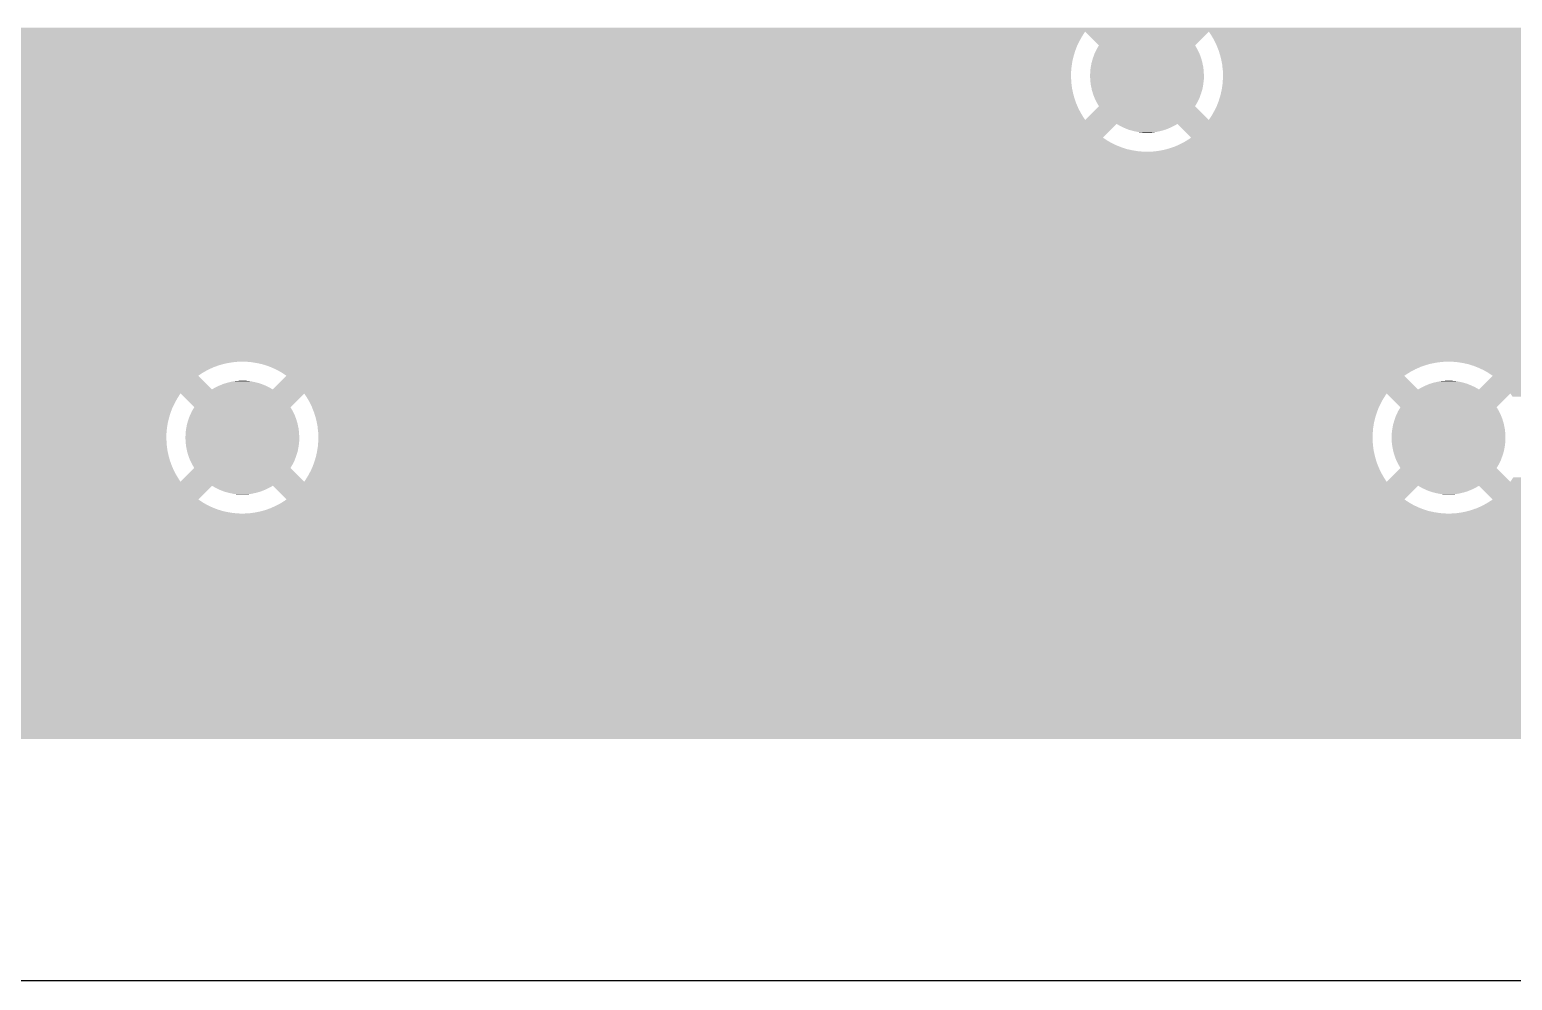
# Model space of a CAD drawing. Extents: x 295 to 953, y 10 to 290.
# Drawn here: x 601.73 to 617.34, y 70 to 80.01 of the extents above; entities that cross this region are included whole.
import ezdxf

# ---------------------------------------------------------------- set-up
doc = ezdxf.new("R2010")
doc.units = 0
doc.header["$LTSCALE"] = 5
doc.header["$MEASUREMENT"] = 0
doc.layers.add('FROMC1', color=7, linetype='CONTINUOUS')

msp = doc.modelspace()

# ---------------------------------------------------------------- linework, layer by layer
at = {"layer": 'FROMC1'}
msp.add_line((586.477, 70), (794.473, 70), dxfattribs=at)
msp.add_line((586.477, 70), (794.473, 70), dxfattribs=at)
for points in [[(600.798, 79.99), (600.798, 80.032), (618.033, 79.99), (617.932, 80.032)], [(600.798, 79.942), (600.798, 79.99), (612.815, 79.942), (612.846, 79.99)], [(600.798, 79.892), (600.798, 79.942), (612.787, 79.892), (612.815, 79.942)], [(612.991, 79.845), (612.846, 79.99), (614.004, 79.845), (614.149, 79.99)], [(614.156, 79.98), (614.149, 79.99), (618.056, 79.98), (618.033, 79.99)], [(614.171, 79.957), (614.156, 79.98), (618.149, 79.957), (618.056, 79.98)], [(614.194, 79.918), (614.171, 79.957), (618.308, 79.918), (618.149, 79.957)], [(600.798, 79.841), (600.798, 79.892), (612.762, 79.841), (612.787, 79.892)], [(600.798, 79.788), (600.798, 79.841), (612.742, 79.788), (612.762, 79.841)], [(600.798, 79.733), (600.798, 79.788), (612.725, 79.733), (612.742, 79.788)], [(612.949, 79.765), (612.966, 79.802), (614.047, 79.765), (614.029, 79.802)], [(612.966, 79.802), (612.97, 79.809), (614.029, 79.802), (614.025, 79.809)], [(612.97, 79.809), (612.991, 79.845), (614.025, 79.809), (614.004, 79.845)], [(614.2, 79.908), (614.194, 79.918), (618.431, 79.908), (618.308, 79.918)], [(614.206, 79.896), (614.2, 79.908), (618.578, 79.896), (618.431, 79.908)], [(614.226, 79.857), (614.206, 79.896), (662.178, 79.857), (662.165, 79.896)], [(614.247, 79.804), (614.226, 79.857), (662.195, 79.804), (662.178, 79.857)], [(614.253, 79.787), (614.247, 79.804), (662.201, 79.787), (662.195, 79.804)], [(614.265, 79.75), (614.253, 79.787), (662.223, 79.75), (662.201, 79.787)], [(600.798, 79.678), (600.798, 79.733), (612.712, 79.678), (612.725, 79.733)], [(600.798, 79.621), (600.798, 79.678), (612.703, 79.621), (612.712, 79.678)], [(600.798, 79.564), (600.798, 79.621), (612.698, 79.564), (612.703, 79.621)], [(612.905, 79.615), (612.907, 79.623), (614.09, 79.615), (614.089, 79.623)], [(612.907, 79.623), (612.914, 79.664), (614.089, 79.623), (614.08, 79.664)], [(612.914, 79.664), (612.917, 79.672), (614.08, 79.664), (614.079, 79.672)], [(612.917, 79.672), (612.928, 79.711), (614.079, 79.672), (614.067, 79.711)], [(612.928, 79.711), (612.931, 79.719), (614.067, 79.711), (614.065, 79.719)], [(612.931, 79.719), (612.945, 79.758), (614.065, 79.719), (614.05, 79.758)], [(612.945, 79.758), (612.949, 79.765), (614.05, 79.758), (614.047, 79.765)], [(614.279, 79.695), (614.265, 79.75), (662.255, 79.695), (662.223, 79.75)], [(614.29, 79.639), (614.279, 79.695), (662.288, 79.639), (662.255, 79.695)], [(614.291, 79.622), (614.29, 79.639), (662.298, 79.622), (662.288, 79.639)], [(614.296, 79.582), (614.291, 79.622), (662.334, 79.582), (662.298, 79.622)], [(600.798, 79.507), (600.798, 79.564), (612.698, 79.507), (612.698, 79.564)], [(600.798, 79.451), (600.798, 79.507), (612.701, 79.451), (612.698, 79.507)], [(612.898, 79.525), (612.9, 79.566), (614.097, 79.525), (614.095, 79.566)], [(612.9, 79.484), (612.898, 79.525), (614.096, 79.484), (614.097, 79.525)], [(612.9, 79.574), (612.905, 79.615), (614.095, 79.574), (614.09, 79.615)], [(612.9, 79.566), (612.9, 79.574), (614.095, 79.566), (614.095, 79.574)], [(612.9, 79.476), (612.9, 79.484), (614.095, 79.476), (614.096, 79.484)], [(612.905, 79.435), (612.9, 79.476), (614.09, 79.435), (614.095, 79.476)], [(614.292, 79.429), (614.296, 79.48), (662.5, 79.429), (662.427, 79.48)], [(614.298, 79.525), (614.296, 79.582), (662.386, 79.525), (662.334, 79.582)], [(614.296, 79.48), (614.297, 79.486), (662.427, 79.48), (662.423, 79.486)], [(614.297, 79.486), (614.298, 79.525), (662.423, 79.486), (662.386, 79.525)], [(600.798, 79.394), (600.798, 79.451), (612.708, 79.394), (612.701, 79.451)], [(600.798, 79.338), (600.798, 79.394), (612.72, 79.338), (612.708, 79.394)], [(600.798, 79.283), (600.798, 79.338), (612.735, 79.283), (612.72, 79.338)], [(612.906, 79.427), (612.905, 79.435), (614.089, 79.427), (614.09, 79.435)], [(612.915, 79.386), (612.906, 79.427), (614.081, 79.386), (614.089, 79.427)], [(612.916, 79.378), (612.915, 79.386), (614.079, 79.378), (614.081, 79.386)], [(612.928, 79.339), (612.916, 79.378), (614.067, 79.339), (614.079, 79.378)], [(612.93, 79.331), (612.928, 79.339), (614.064, 79.331), (614.067, 79.339)], [(612.945, 79.292), (612.93, 79.331), (614.05, 79.292), (614.064, 79.331)], [(614.263, 79.294), (614.27, 79.317), (662.76, 79.294), (662.706, 79.317)], [(614.27, 79.317), (614.282, 79.369), (662.706, 79.317), (662.583, 79.369)], [(614.282, 79.369), (614.283, 79.372), (662.583, 79.369), (662.579, 79.372)], [(614.283, 79.372), (614.292, 79.429), (662.579, 79.372), (662.5, 79.429)], [(600.798, 79.23), (600.798, 79.283), (612.754, 79.23), (612.735, 79.283)], [(600.798, 79.177), (600.798, 79.23), (612.777, 79.177), (612.754, 79.23)], [(600.798, 79.127), (600.798, 79.177), (612.804, 79.127), (612.777, 79.177)], [(612.846, 79.06), (612.991, 79.205), (614.149, 79.06), (614.004, 79.205)], [(612.948, 79.285), (612.945, 79.292), (614.047, 79.285), (614.05, 79.292)], [(612.966, 79.248), (612.948, 79.285), (614.029, 79.248), (614.047, 79.285)], [(612.97, 79.241), (612.966, 79.248), (614.025, 79.241), (614.029, 79.248)], [(612.991, 79.205), (612.97, 79.241), (614.004, 79.205), (614.025, 79.241)], [(614.18, 79.108), (614.208, 79.158), (686.513, 79.108), (686.471, 79.158)], [(614.208, 79.158), (614.222, 79.187), (686.471, 79.158), (686.446, 79.187)], [(614.222, 79.187), (614.233, 79.209), (686.446, 79.187), (686.433, 79.209)], [(614.233, 79.209), (614.25, 79.253), (686.433, 79.209), (686.406, 79.253)], [(614.25, 79.253), (614.251, 79.257), (663.028, 79.253), (662.948, 79.257)], [(614.251, 79.257), (614.253, 79.262), (662.948, 79.257), (662.919, 79.262)], [(614.253, 79.262), (614.263, 79.294), (662.919, 79.262), (662.76, 79.294)], [(600.798, 79.078), (600.798, 79.127), (612.834, 79.078), (612.804, 79.127)], [(600.798, 79.06), (600.798, 79.078), (612.846, 79.06), (612.834, 79.078)], [(600.798, 79.018), (600.798, 79.06), (686.59, 79.018), (686.554, 79.06)], [(600.798, 78.874), (600.798, 79.018), (613.033, 78.874), (613.177, 79.018)], [(600.798, 79.018), (600.798, 79.018), (613.177, 79.018), (613.178, 79.018)], [(613.207, 79.001), (613.178, 79.018), (613.789, 79.001), (613.818, 79.018)], [(613.22, 78.994), (613.207, 79.001), (613.774, 78.994), (613.789, 79.001)], [(613.251, 78.979), (613.22, 78.994), (613.745, 78.979), (613.774, 78.994)], [(613.847, 78.989), (613.818, 79.018), (686.614, 78.989), (686.59, 79.018)], [(614.149, 79.06), (614.18, 79.108), (686.554, 79.06), (686.513, 79.108)], [(600.798, 78.842), (600.798, 78.874), (613.081, 78.842), (613.033, 78.874)], [(600.798, 78.814), (600.798, 78.842), (613.13, 78.814), (613.081, 78.842)], [(613.265, 78.973), (613.251, 78.979), (613.729, 78.973), (613.745, 78.979)], [(613.297, 78.96), (613.265, 78.973), (613.699, 78.96), (613.729, 78.973)], [(613.311, 78.955), (613.297, 78.96), (613.682, 78.955), (613.699, 78.96)], [(613.345, 78.946), (613.311, 78.955), (613.652, 78.946), (613.682, 78.955)], [(613.359, 78.942), (613.345, 78.946), (613.634, 78.942), (613.652, 78.946)], [(613.394, 78.935), (613.359, 78.942), (613.604, 78.935), (613.634, 78.942)], [(613.407, 78.932), (613.394, 78.935), (613.585, 78.932), (613.604, 78.935)], [(613.444, 78.928), (613.407, 78.932), (613.555, 78.928), (613.585, 78.932)], [(613.456, 78.927), (613.444, 78.928), (613.531, 78.927), (613.555, 78.928)], [(613.505, 78.926), (613.456, 78.927), (613.505, 78.926), (613.531, 78.927)], [(613.962, 78.874), (613.847, 78.989), (686.749, 78.874), (686.614, 78.989)], [(613.896, 78.831), (613.944, 78.861), (686.798, 78.831), (686.763, 78.861)], [(613.944, 78.861), (613.962, 78.874), (686.763, 78.861), (686.749, 78.874)], [(600.798, 78.79), (600.798, 78.814), (613.182, 78.79), (613.13, 78.814)], [(600.798, 78.769), (600.798, 78.79), (613.235, 78.769), (613.182, 78.79)], [(600.798, 78.752), (600.798, 78.769), (613.289, 78.752), (613.235, 78.769)], [(600.798, 78.74), (600.798, 78.752), (613.345, 78.74), (613.289, 78.752)], [(600.798, 78.731), (600.798, 78.74), (613.401, 78.731), (613.345, 78.74)], [(600.798, 78.726), (600.798, 78.731), (613.458, 78.726), (613.401, 78.731)], [(600.798, 78.725), (600.798, 78.726), (613.515, 78.725), (613.458, 78.726)], [(600.798, 78.683), (600.798, 78.725), (687.032, 78.683), (686.964, 78.725)], [(600.798, 78.583), (600.798, 78.683), (687.271, 78.583), (687.032, 78.683)], [(613.515, 78.725), (613.572, 78.728), (686.964, 78.725), (686.959, 78.728)], [(613.572, 78.728), (613.629, 78.736), (686.959, 78.728), (686.947, 78.736)], [(613.629, 78.736), (613.684, 78.747), (686.947, 78.736), (686.929, 78.747)], [(613.684, 78.747), (613.739, 78.762), (686.929, 78.747), (686.904, 78.762)], [(613.739, 78.762), (613.793, 78.781), (686.904, 78.762), (686.873, 78.781)], [(613.793, 78.781), (613.845, 78.804), (686.873, 78.781), (686.836, 78.804)], [(613.845, 78.804), (613.874, 78.82), (686.836, 78.804), (686.811, 78.82)], [(613.874, 78.82), (613.896, 78.831), (686.811, 78.82), (686.798, 78.831)], [(600.798, 78.527), (600.798, 78.583), (687.499, 78.527), (687.271, 78.583)], [(600.798, 78.507), (600.798, 78.527), (662.837, 78.507), (663.028, 78.527)], [(600.798, 78.447), (600.798, 78.507), (662.655, 78.447), (662.837, 78.507)], [(600.798, 78.35), (600.798, 78.447), (662.489, 78.35), (662.655, 78.447)], [(600.798, 78.22), (600.798, 78.35), (662.348, 78.22), (662.489, 78.35)], [(600.798, 78.064), (600.798, 78.22), (662.237, 78.064), (662.348, 78.22)], [(600.798, 77.888), (600.798, 78.064), (662.161, 77.888), (662.237, 78.064)], [(600.798, 77.7), (600.798, 77.888), (662.124, 77.7), (662.161, 77.888)], [(600.798, 77.62), (600.798, 77.7), (662.121, 77.62), (662.124, 77.7)], [(600.798, 77.429), (600.798, 77.62), (662.141, 77.429), (662.121, 77.62)], [(600.798, 77.376), (600.798, 77.429), (662.159, 77.376), (662.141, 77.429)], [(600.798, 77.356), (600.798, 77.376), (628.479, 77.356), (628.738, 77.376)], [(600.798, 77.295), (600.798, 77.356), (628.226, 77.295), (628.479, 77.356)], [(600.798, 77.197), (600.798, 77.295), (627.986, 77.197), (628.226, 77.295)], [(600.798, 77.061), (600.798, 77.197), (627.765, 77.061), (627.986, 77.197)], [(600.798, 76.893), (600.798, 77.061), (627.567, 76.893), (627.765, 77.061)], [(600.798, 76.696), (600.798, 76.893), (627.397, 76.696), (627.567, 76.893)], [(600.798, 76.515), (600.798, 76.696), (627.285, 76.515), (627.397, 76.696)], [(600.798, 76.512), (600.798, 76.515), (603.898, 76.512), (603.955, 76.515)], [(600.798, 76.504), (600.798, 76.512), (603.842, 76.504), (603.898, 76.512)], [(600.798, 76.493), (600.798, 76.504), (603.786, 76.493), (603.842, 76.504)], [(604.012, 76.514), (603.955, 76.515), (616.641, 76.514), (616.655, 76.515)], [(604.041, 76.512), (604.012, 76.514), (616.598, 76.512), (616.641, 76.514)], [(604.069, 76.509), (604.041, 76.512), (616.58, 76.509), (616.598, 76.512)], [(604.1, 76.504), (604.069, 76.509), (616.542, 76.504), (616.58, 76.509)], [(604.125, 76.5), (604.1, 76.504), (616.522, 76.5), (616.542, 76.504)], [(604.157, 76.493), (604.125, 76.5), (616.486, 76.493), (616.522, 76.5)], [(616.712, 76.514), (616.655, 76.515), (627.285, 76.514), (627.285, 76.515)], [(616.769, 76.509), (616.712, 76.514), (627.282, 76.509), (627.285, 76.514)], [(616.825, 76.5), (616.769, 76.509), (627.276, 76.5), (627.282, 76.509)], [(616.881, 76.488), (616.825, 76.5), (627.268, 76.488), (627.276, 76.5)], [(600.798, 76.478), (600.798, 76.493), (603.731, 76.478), (603.786, 76.493)], [(600.798, 76.459), (600.798, 76.478), (603.677, 76.459), (603.731, 76.478)], [(600.798, 76.436), (600.798, 76.459), (603.625, 76.436), (603.677, 76.459)], [(600.798, 76.409), (600.798, 76.436), (603.574, 76.409), (603.625, 76.436)], [(600.798, 76.379), (600.798, 76.409), (603.526, 76.379), (603.574, 76.409)], [(600.798, 76.366), (600.798, 76.379), (603.508, 76.366), (603.526, 76.379)], [(600.798, 76.222), (600.798, 76.366), (603.652, 76.222), (603.508, 76.366)], [(604.181, 76.488), (604.157, 76.493), (616.466, 76.488), (616.486, 76.493)], [(604.213, 76.478), (604.181, 76.488), (616.431, 76.478), (616.466, 76.488)], [(604.235, 76.471), (604.213, 76.478), (616.411, 76.471), (616.431, 76.478)], [(604.267, 76.459), (604.235, 76.471), (616.377, 76.459), (616.411, 76.471)], [(604.288, 76.45), (604.267, 76.459), (616.358, 76.45), (616.377, 76.459)], [(604.319, 76.436), (604.288, 76.45), (616.325, 76.436), (616.358, 76.45)], [(604.293, 76.222), (604.437, 76.366), (616.352, 76.222), (616.208, 76.366)], [(604.34, 76.426), (604.319, 76.436), (616.306, 76.426), (616.325, 76.436)], [(604.37, 76.409), (604.34, 76.426), (616.274, 76.409), (616.306, 76.426)], [(604.39, 76.398), (604.37, 76.409), (616.256, 76.398), (616.274, 76.409)], [(604.418, 76.379), (604.39, 76.398), (616.226, 76.379), (616.256, 76.398)], [(604.437, 76.366), (604.418, 76.379), (616.208, 76.366), (616.226, 76.379)], [(616.919, 76.476), (616.881, 76.488), (627.261, 76.476), (627.268, 76.488)], [(616.935, 76.471), (616.919, 76.476), (627.259, 76.471), (627.261, 76.476)], [(616.988, 76.45), (616.935, 76.471), (627.25, 76.45), (627.259, 76.471)], [(617.04, 76.426), (616.988, 76.45), (627.24, 76.426), (627.25, 76.45)], [(617.007, 76.236), (617.137, 76.366), (627.16, 76.236), (627.215, 76.366)], [(617.09, 76.398), (617.04, 76.426), (627.228, 76.398), (627.24, 76.426)], [(617.137, 76.366), (617.09, 76.398), (627.215, 76.366), (627.228, 76.398)], [(600.798, 76.18), (600.798, 76.222), (627.146, 76.18), (627.157, 76.222)], [(600.798, 76.222), (600.798, 76.222), (603.653, 76.222), (603.652, 76.222)], [(603.653, 76.222), (603.681, 76.239), (604.293, 76.222), (604.263, 76.239)], [(603.681, 76.239), (603.696, 76.246), (604.263, 76.239), (604.25, 76.246)], [(603.696, 76.246), (603.725, 76.261), (604.25, 76.246), (604.219, 76.261)], [(603.725, 76.261), (603.741, 76.267), (604.219, 76.261), (604.205, 76.267)], [(603.741, 76.267), (603.771, 76.28), (604.205, 76.267), (604.173, 76.28)], [(603.771, 76.28), (603.788, 76.285), (604.173, 76.28), (604.159, 76.285)], [(603.788, 76.285), (603.818, 76.294), (604.159, 76.285), (604.125, 76.294)], [(603.818, 76.294), (603.836, 76.298), (604.125, 76.294), (604.111, 76.298)], [(603.836, 76.298), (603.866, 76.305), (604.111, 76.298), (604.076, 76.305)], [(603.866, 76.305), (603.885, 76.308), (604.076, 76.305), (604.063, 76.308)], [(603.885, 76.308), (603.915, 76.312), (604.063, 76.308), (604.026, 76.312)], [(603.915, 76.312), (603.939, 76.313), (604.026, 76.312), (604.014, 76.313)], [(603.939, 76.313), (603.965, 76.314), (604.014, 76.313), (603.965, 76.314)], [(604.293, 76.222), (604.293, 76.222), (616.353, 76.222), (616.352, 76.222)], [(616.353, 76.222), (616.381, 76.239), (616.993, 76.222), (616.963, 76.239)], [(616.381, 76.239), (616.396, 76.246), (616.963, 76.239), (616.95, 76.246)], [(616.396, 76.246), (616.425, 76.261), (616.95, 76.246), (616.919, 76.261)], [(616.425, 76.261), (616.441, 76.267), (616.919, 76.261), (616.905, 76.267)], [(616.441, 76.267), (616.471, 76.28), (616.905, 76.267), (616.873, 76.28)], [(616.471, 76.28), (616.488, 76.285), (616.873, 76.28), (616.859, 76.285)], [(616.488, 76.285), (616.518, 76.294), (616.859, 76.285), (616.825, 76.294)], [(616.518, 76.294), (616.536, 76.298), (616.825, 76.294), (616.811, 76.298)], [(616.536, 76.298), (616.566, 76.305), (616.811, 76.298), (616.776, 76.305)], [(616.566, 76.305), (616.585, 76.308), (616.776, 76.305), (616.763, 76.308)], [(616.585, 76.308), (616.615, 76.312), (616.763, 76.308), (616.726, 76.312)], [(616.615, 76.312), (616.639, 76.313), (616.726, 76.312), (616.714, 76.313)], [(616.639, 76.313), (616.665, 76.314), (616.714, 76.313), (616.665, 76.314)], [(616.993, 76.222), (617.007, 76.236), (627.157, 76.222), (627.16, 76.236)], [(600.798, 76.132), (600.798, 76.18), (603.29, 76.132), (603.321, 76.18)], [(600.798, 76.082), (600.798, 76.132), (603.262, 76.082), (603.29, 76.132)], [(600.798, 76.031), (600.798, 76.082), (603.237, 76.031), (603.262, 76.082)], [(600.798, 75.978), (600.798, 76.031), (603.217, 75.978), (603.237, 76.031)], [(603.466, 76.035), (603.321, 76.18), (604.479, 76.035), (604.624, 76.18)], [(603.445, 75.999), (603.466, 76.035), (604.5, 75.999), (604.479, 76.035)], [(604.646, 76.147), (604.624, 76.18), (616, 76.147), (616.021, 76.18)], [(604.655, 76.132), (604.646, 76.147), (615.99, 76.132), (616, 76.147)], [(604.675, 76.098), (604.655, 76.132), (615.97, 76.098), (615.99, 76.132)], [(604.683, 76.082), (604.675, 76.098), (615.962, 76.082), (615.97, 76.098)], [(604.701, 76.047), (604.683, 76.082), (615.945, 76.047), (615.962, 76.082)], [(604.707, 76.031), (604.701, 76.047), (615.937, 76.031), (615.945, 76.047)], [(604.722, 75.994), (604.707, 76.031), (615.923, 75.994), (615.937, 76.031)], [(616.166, 76.035), (616.021, 76.18), (617.179, 76.035), (617.324, 76.18)], [(616.145, 75.999), (616.166, 76.035), (617.2, 75.999), (617.179, 76.035)], [(617.346, 76.147), (617.324, 76.18), (627.138, 76.147), (627.146, 76.18)], [(600.798, 75.923), (600.798, 75.978), (603.2, 75.923), (603.217, 75.978)], [(600.798, 75.868), (600.798, 75.923), (603.187, 75.868), (603.2, 75.923)], [(603.392, 75.862), (603.403, 75.901), (604.554, 75.862), (604.542, 75.901)], [(603.403, 75.901), (603.406, 75.909), (604.542, 75.901), (604.54, 75.909)], [(603.406, 75.909), (603.42, 75.948), (604.54, 75.909), (604.525, 75.948)], [(603.42, 75.948), (603.424, 75.955), (604.525, 75.948), (604.522, 75.955)], [(603.424, 75.955), (603.441, 75.992), (604.522, 75.955), (604.504, 75.992)], [(603.441, 75.992), (603.445, 75.999), (604.504, 75.992), (604.5, 75.999)], [(604.728, 75.978), (604.722, 75.994), (615.917, 75.978), (615.923, 75.994)], [(604.74, 75.94), (604.728, 75.978), (615.905, 75.94), (615.917, 75.978)], [(604.745, 75.923), (604.74, 75.94), (615.9, 75.923), (615.905, 75.94)], [(604.754, 75.885), (604.745, 75.923), (615.891, 75.885), (615.9, 75.923)], [(604.758, 75.868), (604.754, 75.885), (615.887, 75.868), (615.891, 75.885)], [(616.092, 75.862), (616.103, 75.901), (617.254, 75.862), (617.242, 75.901)], [(616.103, 75.901), (616.106, 75.909), (617.242, 75.901), (617.24, 75.909)], [(616.106, 75.909), (616.12, 75.948), (617.24, 75.909), (617.225, 75.948)], [(616.12, 75.948), (616.124, 75.955), (617.225, 75.948), (617.222, 75.955)], [(616.124, 75.955), (616.141, 75.992), (617.222, 75.955), (617.204, 75.992)], [(616.141, 75.992), (616.145, 75.999), (617.204, 75.992), (617.2, 75.999)], [(600.798, 75.811), (600.798, 75.868), (603.178, 75.811), (603.187, 75.868)], [(600.798, 75.754), (600.798, 75.811), (603.173, 75.754), (603.178, 75.811)], [(600.798, 75.697), (600.798, 75.754), (603.173, 75.697), (603.173, 75.754)], [(603.373, 75.715), (603.375, 75.756), (604.572, 75.715), (604.57, 75.756)], [(603.375, 75.674), (603.373, 75.715), (604.571, 75.674), (604.572, 75.715)], [(603.375, 75.764), (603.38, 75.805), (604.57, 75.764), (604.565, 75.805)], [(603.375, 75.756), (603.375, 75.764), (604.57, 75.756), (604.57, 75.764)], [(603.38, 75.805), (603.382, 75.813), (604.565, 75.805), (604.564, 75.813)], [(603.382, 75.813), (603.389, 75.854), (604.564, 75.813), (604.555, 75.854)], [(603.389, 75.854), (603.392, 75.862), (604.555, 75.854), (604.554, 75.862)], [(604.765, 75.829), (604.758, 75.868), (615.881, 75.829), (615.887, 75.868)], [(604.766, 75.811), (604.765, 75.829), (615.878, 75.811), (615.881, 75.829)], [(604.771, 75.772), (604.766, 75.811), (615.875, 75.772), (615.878, 75.811)], [(604.771, 75.754), (604.771, 75.772), (615.873, 75.754), (615.875, 75.772)], [(604.773, 75.715), (604.771, 75.754), (615.873, 75.715), (615.873, 75.754)], [(604.772, 75.697), (604.773, 75.715), (615.873, 75.697), (615.873, 75.715)], [(616.073, 75.715), (616.075, 75.756), (617.272, 75.715), (617.27, 75.756)], [(616.075, 75.674), (616.073, 75.715), (617.271, 75.674), (617.272, 75.715)], [(616.075, 75.764), (616.08, 75.805), (617.27, 75.764), (617.265, 75.805)], [(616.075, 75.756), (616.075, 75.764), (617.27, 75.756), (617.27, 75.764)], [(616.08, 75.805), (616.082, 75.813), (617.265, 75.805), (617.264, 75.813)], [(616.082, 75.813), (616.089, 75.854), (617.264, 75.813), (617.255, 75.854)], [(616.089, 75.854), (616.092, 75.862), (617.255, 75.854), (617.254, 75.862)], [(600.798, 75.641), (600.798, 75.697), (603.176, 75.641), (603.173, 75.697)], [(600.798, 75.584), (600.798, 75.641), (603.183, 75.584), (603.176, 75.641)], [(600.798, 75.528), (600.798, 75.584), (603.195, 75.528), (603.183, 75.584)], [(603.375, 75.666), (603.375, 75.674), (604.57, 75.666), (604.571, 75.674)], [(603.38, 75.625), (603.375, 75.666), (604.565, 75.625), (604.57, 75.666)], [(603.381, 75.617), (603.38, 75.625), (604.564, 75.617), (604.565, 75.625)], [(603.39, 75.576), (603.381, 75.617), (604.556, 75.576), (604.564, 75.617)], [(603.391, 75.568), (603.39, 75.576), (604.554, 75.568), (604.556, 75.576)], [(603.403, 75.529), (603.391, 75.568), (604.542, 75.529), (604.554, 75.568)], [(604.75, 75.528), (604.758, 75.562), (615.895, 75.528), (615.888, 75.562)], [(604.758, 75.562), (604.761, 75.584), (615.888, 75.562), (615.883, 75.584)], [(604.761, 75.584), (604.767, 75.619), (615.883, 75.584), (615.879, 75.619)], [(604.767, 75.619), (604.769, 75.641), (615.879, 75.619), (615.876, 75.641)], [(604.769, 75.641), (604.772, 75.676), (615.876, 75.641), (615.874, 75.676)], [(604.772, 75.676), (604.772, 75.697), (615.874, 75.676), (615.873, 75.697)], [(616.075, 75.666), (616.075, 75.674), (617.27, 75.666), (617.271, 75.674)], [(616.08, 75.625), (616.075, 75.666), (617.265, 75.625), (617.27, 75.666)], [(616.081, 75.617), (616.08, 75.625), (617.264, 75.617), (617.265, 75.625)], [(616.09, 75.576), (616.081, 75.617), (617.256, 75.576), (617.264, 75.617)], [(616.091, 75.568), (616.09, 75.576), (617.254, 75.568), (617.256, 75.576)], [(616.103, 75.529), (616.091, 75.568), (617.242, 75.529), (617.254, 75.568)], [(600.798, 75.473), (600.798, 75.528), (603.21, 75.473), (603.195, 75.528)], [(600.798, 75.42), (600.798, 75.473), (603.229, 75.42), (603.21, 75.473)], [(600.798, 75.367), (600.798, 75.42), (603.252, 75.367), (603.229, 75.42)], [(603.405, 75.521), (603.403, 75.529), (604.539, 75.521), (604.542, 75.529)], [(603.42, 75.482), (603.405, 75.521), (604.525, 75.482), (604.539, 75.521)], [(603.423, 75.475), (603.42, 75.482), (604.522, 75.475), (604.525, 75.482)], [(603.441, 75.438), (603.423, 75.475), (604.504, 75.438), (604.522, 75.475)], [(603.445, 75.431), (603.441, 75.438), (604.5, 75.431), (604.504, 75.438)], [(603.466, 75.395), (603.445, 75.431), (604.479, 75.395), (604.5, 75.431)], [(604.708, 75.399), (604.716, 75.42), (615.938, 75.399), (615.929, 75.42)], [(604.716, 75.42), (604.728, 75.452), (615.929, 75.42), (615.917, 75.452)], [(604.728, 75.452), (604.735, 75.473), (615.917, 75.452), (615.91, 75.473)], [(604.735, 75.473), (604.745, 75.507), (615.91, 75.473), (615.901, 75.507)], [(604.745, 75.507), (604.75, 75.528), (615.901, 75.507), (615.895, 75.528)], [(616.105, 75.521), (616.103, 75.529), (617.239, 75.521), (617.242, 75.529)], [(616.12, 75.482), (616.105, 75.521), (617.225, 75.482), (617.239, 75.521)], [(616.123, 75.475), (616.12, 75.482), (617.222, 75.475), (617.225, 75.482)], [(616.141, 75.438), (616.123, 75.475), (617.204, 75.438), (617.222, 75.475)], [(616.145, 75.431), (616.141, 75.438), (617.2, 75.431), (617.204, 75.438)], [(616.166, 75.395), (616.145, 75.431), (617.179, 75.395), (617.2, 75.431)], [(600.798, 75.317), (600.798, 75.367), (603.279, 75.317), (603.252, 75.367)], [(600.798, 75.268), (600.798, 75.317), (603.309, 75.268), (603.279, 75.317)], [(600.798, 75.25), (600.798, 75.268), (603.321, 75.25), (603.309, 75.268)], [(600.798, 75.208), (600.798, 75.25), (627.156, 75.208), (627.146, 75.25)], [(603.321, 75.25), (603.466, 75.395), (604.624, 75.25), (604.479, 75.395)], [(604.624, 75.25), (604.636, 75.268), (616.021, 75.25), (616.009, 75.268)], [(604.636, 75.268), (604.655, 75.298), (616.009, 75.268), (615.99, 75.298)], [(604.655, 75.298), (604.666, 75.317), (615.99, 75.298), (615.979, 75.317)], [(604.666, 75.317), (604.683, 75.348), (615.979, 75.317), (615.962, 75.348)], [(604.683, 75.348), (604.693, 75.367), (615.962, 75.348), (615.952, 75.367)], [(604.693, 75.367), (604.708, 75.399), (615.952, 75.367), (615.938, 75.399)], [(616.021, 75.25), (616.166, 75.395), (617.324, 75.25), (617.179, 75.395)], [(617.324, 75.25), (617.355, 75.298), (627.146, 75.25), (627.135, 75.298)], [(600.798, 75.064), (600.798, 75.208), (603.508, 75.064), (603.652, 75.208)], [(600.798, 75.208), (600.798, 75.208), (603.652, 75.208), (603.653, 75.208)], [(603.682, 75.191), (603.653, 75.208), (604.264, 75.191), (604.293, 75.208)], [(603.695, 75.184), (603.682, 75.191), (604.249, 75.184), (604.264, 75.191)], [(603.726, 75.169), (603.695, 75.184), (604.22, 75.169), (604.249, 75.184)], [(603.74, 75.163), (603.726, 75.169), (604.204, 75.163), (604.22, 75.169)], [(603.772, 75.15), (603.74, 75.163), (604.174, 75.15), (604.204, 75.163)], [(603.786, 75.145), (603.772, 75.15), (604.157, 75.145), (604.174, 75.15)], [(603.82, 75.136), (603.786, 75.145), (604.127, 75.136), (604.157, 75.145)], [(603.834, 75.132), (603.82, 75.136), (604.109, 75.132), (604.127, 75.136)], [(603.869, 75.125), (603.834, 75.132), (604.079, 75.125), (604.109, 75.132)], [(603.882, 75.122), (603.869, 75.125), (604.06, 75.122), (604.079, 75.125)], [(603.919, 75.118), (603.882, 75.122), (604.03, 75.118), (604.06, 75.122)], [(603.931, 75.117), (603.919, 75.118), (604.006, 75.117), (604.03, 75.118)], [(603.98, 75.116), (603.931, 75.117), (603.98, 75.116), (604.006, 75.117)], [(604.437, 75.064), (604.293, 75.208), (616.208, 75.064), (616.352, 75.208)], [(604.293, 75.208), (604.293, 75.208), (616.352, 75.208), (616.353, 75.208)], [(616.382, 75.191), (616.353, 75.208), (616.964, 75.191), (616.993, 75.208)], [(616.395, 75.184), (616.382, 75.191), (616.949, 75.184), (616.964, 75.191)], [(616.426, 75.169), (616.395, 75.184), (616.92, 75.169), (616.949, 75.184)], [(616.44, 75.163), (616.426, 75.169), (616.904, 75.163), (616.92, 75.169)], [(616.472, 75.15), (616.44, 75.163), (616.874, 75.15), (616.904, 75.163)], [(616.486, 75.145), (616.472, 75.15), (616.857, 75.145), (616.874, 75.15)], [(616.52, 75.136), (616.486, 75.145), (616.827, 75.136), (616.857, 75.145)], [(616.534, 75.132), (616.52, 75.136), (616.809, 75.132), (616.827, 75.136)], [(616.569, 75.125), (616.534, 75.132), (616.779, 75.125), (616.809, 75.132)], [(616.582, 75.122), (616.569, 75.125), (616.76, 75.122), (616.779, 75.125)], [(616.619, 75.118), (616.582, 75.122), (616.73, 75.118), (616.76, 75.122)], [(616.631, 75.117), (616.619, 75.118), (616.706, 75.117), (616.73, 75.118)], [(616.68, 75.116), (616.631, 75.117), (616.68, 75.116), (616.706, 75.117)], [(616.997, 75.204), (616.993, 75.208), (627.157, 75.204), (627.156, 75.208)], [(617.137, 75.064), (616.997, 75.204), (627.215, 75.064), (627.157, 75.204)], [(600.798, 75.032), (600.798, 75.064), (603.556, 75.032), (603.508, 75.064)], [(600.798, 75.004), (600.798, 75.032), (603.605, 75.004), (603.556, 75.032)], [(600.798, 74.98), (600.798, 75.004), (603.657, 74.98), (603.605, 75.004)], [(600.798, 74.959), (600.798, 74.98), (603.71, 74.959), (603.657, 74.98)], [(600.798, 74.942), (600.798, 74.959), (603.764, 74.942), (603.71, 74.959)], [(600.798, 74.93), (600.798, 74.942), (603.82, 74.93), (603.764, 74.942)], [(604.123, 74.93), (604.159, 74.937), (616.52, 74.93), (616.488, 74.937)], [(604.159, 74.937), (604.179, 74.942), (616.488, 74.937), (616.464, 74.942)], [(604.179, 74.942), (604.214, 74.952), (616.464, 74.942), (616.432, 74.952)], [(604.214, 74.952), (604.234, 74.959), (616.432, 74.952), (616.41, 74.959)], [(604.234, 74.959), (604.268, 74.971), (616.41, 74.959), (616.378, 74.971)], [(604.268, 74.971), (604.287, 74.98), (616.378, 74.971), (616.357, 74.98)], [(604.287, 74.98), (604.32, 74.994), (616.357, 74.98), (616.326, 74.994)], [(604.32, 74.994), (604.339, 75.004), (616.326, 74.994), (616.305, 75.004)], [(604.339, 75.004), (604.371, 75.021), (616.305, 75.004), (616.275, 75.021)], [(604.371, 75.021), (604.389, 75.032), (616.275, 75.021), (616.256, 75.032)], [(604.389, 75.032), (604.419, 75.051), (616.256, 75.032), (616.227, 75.051)], [(604.419, 75.051), (604.437, 75.064), (616.227, 75.051), (616.208, 75.064)], [(616.804, 74.926), (616.859, 74.937), (627.279, 74.926), (627.272, 74.937)], [(616.859, 74.937), (616.914, 74.952), (627.272, 74.937), (627.263, 74.952)], [(616.914, 74.952), (616.946, 74.964), (627.263, 74.952), (627.256, 74.964)], [(616.946, 74.964), (616.968, 74.971), (627.256, 74.964), (627.253, 74.971)], [(616.968, 74.971), (617.02, 74.994), (627.253, 74.971), (627.243, 74.994)], [(617.02, 74.994), (617.071, 75.021), (627.243, 74.994), (627.232, 75.021)], [(617.071, 75.021), (617.119, 75.051), (627.232, 75.021), (627.22, 75.051)], [(617.119, 75.051), (617.137, 75.064), (627.22, 75.051), (627.215, 75.064)], [(600.798, 74.921), (600.798, 74.93), (603.876, 74.921), (603.82, 74.93)], [(600.798, 74.916), (600.798, 74.921), (603.933, 74.916), (603.876, 74.921)], [(600.798, 74.915), (600.798, 74.916), (603.99, 74.915), (603.933, 74.916)], [(600.798, 74.742), (600.798, 74.915), (627.391, 74.742), (627.286, 74.915)], [(603.99, 74.915), (604.004, 74.916), (616.69, 74.915), (616.633, 74.916)], [(604.004, 74.916), (604.047, 74.918), (616.633, 74.916), (616.604, 74.918)], [(604.047, 74.918), (604.065, 74.921), (616.604, 74.918), (616.576, 74.921)], [(604.065, 74.921), (604.104, 74.926), (616.576, 74.921), (616.545, 74.926)], [(604.104, 74.926), (604.123, 74.93), (616.545, 74.926), (616.52, 74.93)], [(616.69, 74.915), (616.747, 74.918), (627.286, 74.915), (627.284, 74.918)], [(616.747, 74.918), (616.804, 74.926), (627.284, 74.918), (627.279, 74.926)], [(600.798, 74.544), (600.798, 74.742), (627.559, 74.544), (627.391, 74.742)], [(600.798, 74.375), (600.798, 74.544), (627.756, 74.375), (627.559, 74.544)], [(600.798, 74.238), (600.798, 74.375), (627.977, 74.238), (627.756, 74.375)], [(600.798, 74.138), (600.798, 74.238), (628.216, 74.138), (627.977, 74.238)], [(600.798, 74.076), (600.798, 74.138), (628.468, 74.076), (628.216, 74.138)], [(600.798, 74.054), (600.798, 74.076), (628.738, 74.054), (628.468, 74.076)], [(600.798, 73.907), (600.798, 74.054), (741.673, 73.907), (741.587, 74.054)], [(600.798, 73.765), (600.798, 73.907), (741.802, 73.765), (741.673, 73.907)], [(600.798, 73.654), (600.798, 73.765), (741.958, 73.654), (741.802, 73.765)], [(600.798, 73.579), (600.798, 73.654), (742.135, 73.579), (741.958, 73.654)], [(600.798, 73.542), (600.798, 73.579), (742.323, 73.542), (742.135, 73.579)], [(600.798, 73.538), (600.798, 73.542), (742.403, 73.538), (742.323, 73.542)], [(600.798, 72.56), (600.798, 73.538), (779.862, 72.56), (779.862, 73.538)], [(600.798, 72.54), (600.798, 72.56), (779.864, 72.54), (779.862, 72.56)]]:
    msp.add_solid(points, dxfattribs=at)

doc.saveas('drawing.dxf')
